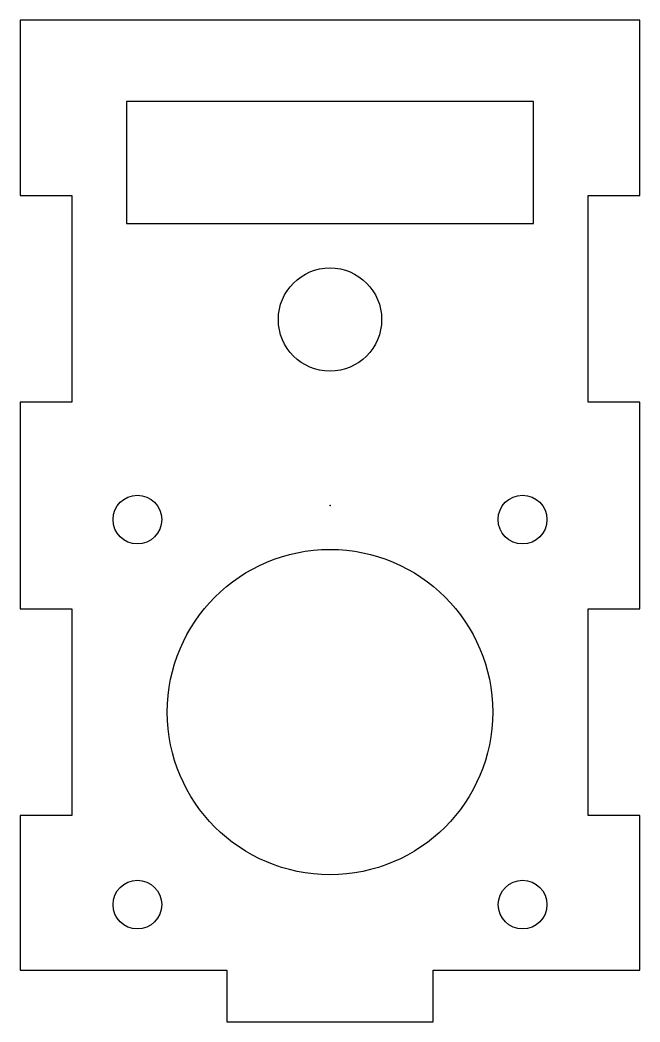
# Model space of a CAD drawing. Header units: millimetres. Extents: x -38 to 38, y -63 to 60.
import ezdxf

# ---------------------------------------------------------------- set-up
doc = ezdxf.new("R2010")
doc.units = ezdxf.units.MM
doc.layers.get('0').update_dxf_attribs({"linetype": 'CONTINUOUS'})

msp = doc.modelspace()

# ---------------------------------------------------------------- linework, layer by layer
for points in [[(-31.75, 38.1), (-31.75, 12.7), (-38.1, 12.7), (-38.1, -12.7), (-31.75, -12.7), (-31.75, -38.1), (-38.1, -38.1), (-38.1, -57.15), (-12.7, -57.15), (-12.7, -63.5), (12.7, -63.5), (12.7, -57.15), (38.1, -57.15), (38.1, -38.1), (31.75, -38.1), (31.75, -12.7), (38.1, -12.7), (38.1, 12.7), (31.75, 12.7), (31.75, 38.1), (38.1, 38.1), (38.1, 59.69), (-38.1, 59.69), (-38.1, 38.1)], [(25, 49.69), (-25, 49.69), (-25, 34.69), (25, 34.69)]]:
    msp.add_lwpolyline(points, close=True)
for centre, radius in [((0, 22.86), 6.35), ((-23.6728, -1.7272), 2.9972), ((23.67, -1.73), 3), ((0, -25.4), 20), ((-23.6728, -49.0728), 2.9972), ((23.6728, -49.0728), 2.9972)]:
    msp.add_circle(centre, radius)
msp.add_point((0, 0))

doc.saveas('drawing.dxf')
